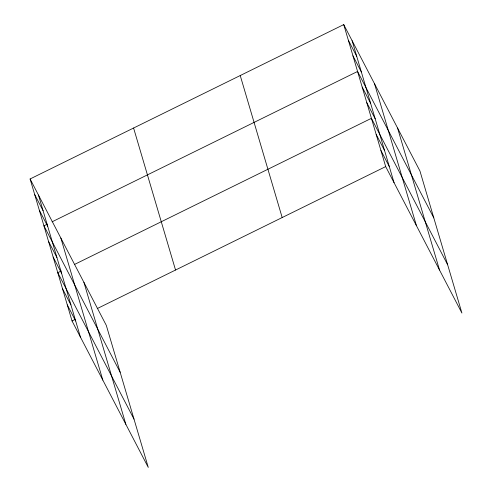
<?xml version="1.0" encoding="UTF-8"?>
<svg xmlns="http://www.w3.org/2000/svg" width="492" height="492" viewBox="0 0 492 492"><rect width="100%" height="100%" fill="white"/><g stroke="black" fill="none" stroke-linecap="round" stroke-linejoin="round"><path stroke-width="0.74" d="M30.092 178.965L106.315 325.397L148.27 467.4L72.041 320.969L30.092 178.965L343.73 24.6L419.959 171.032L461.908 313.035L385.685 166.603L343.73 24.6M47.337 224.149L43.936 225.828L120.159 372.259M52.103 221.806L357.573 71.463L433.803 217.894M61.18 271.012L57.779 272.685L134.002 419.116M74.802 264.309L371.417 118.32L447.646 264.757M72.041 320.969L75.442 319.29M97.238 308.57L385.685 166.603M348.348 40.221L356.725 56.316M352.961 55.842L361.343 71.937M362.192 87.084L370.568 103.179M366.804 102.699L375.187 118.8M376.171 134.414L384.553 150.515M380.931 150.509L389.307 166.603M34.704 194.586L43.081 210.681M39.317 210.207L47.699 226.302M48.548 241.443L56.924 257.544M53.161 257.064L61.543 273.165M62.533 288.779L70.909 304.88M67.287 304.874L75.663 320.969M397.573 128.025L439.522 270.022M374.504 83.708L416.453 225.711M352.112 40.695L394.061 182.698M240.231 75.54L282.18 217.544M133.59 128.025L175.539 270.028M83.929 282.383L125.878 424.387M60.86 238.073L102.81 380.076M38.468 195.06L80.417 337.063"/></g></svg>
